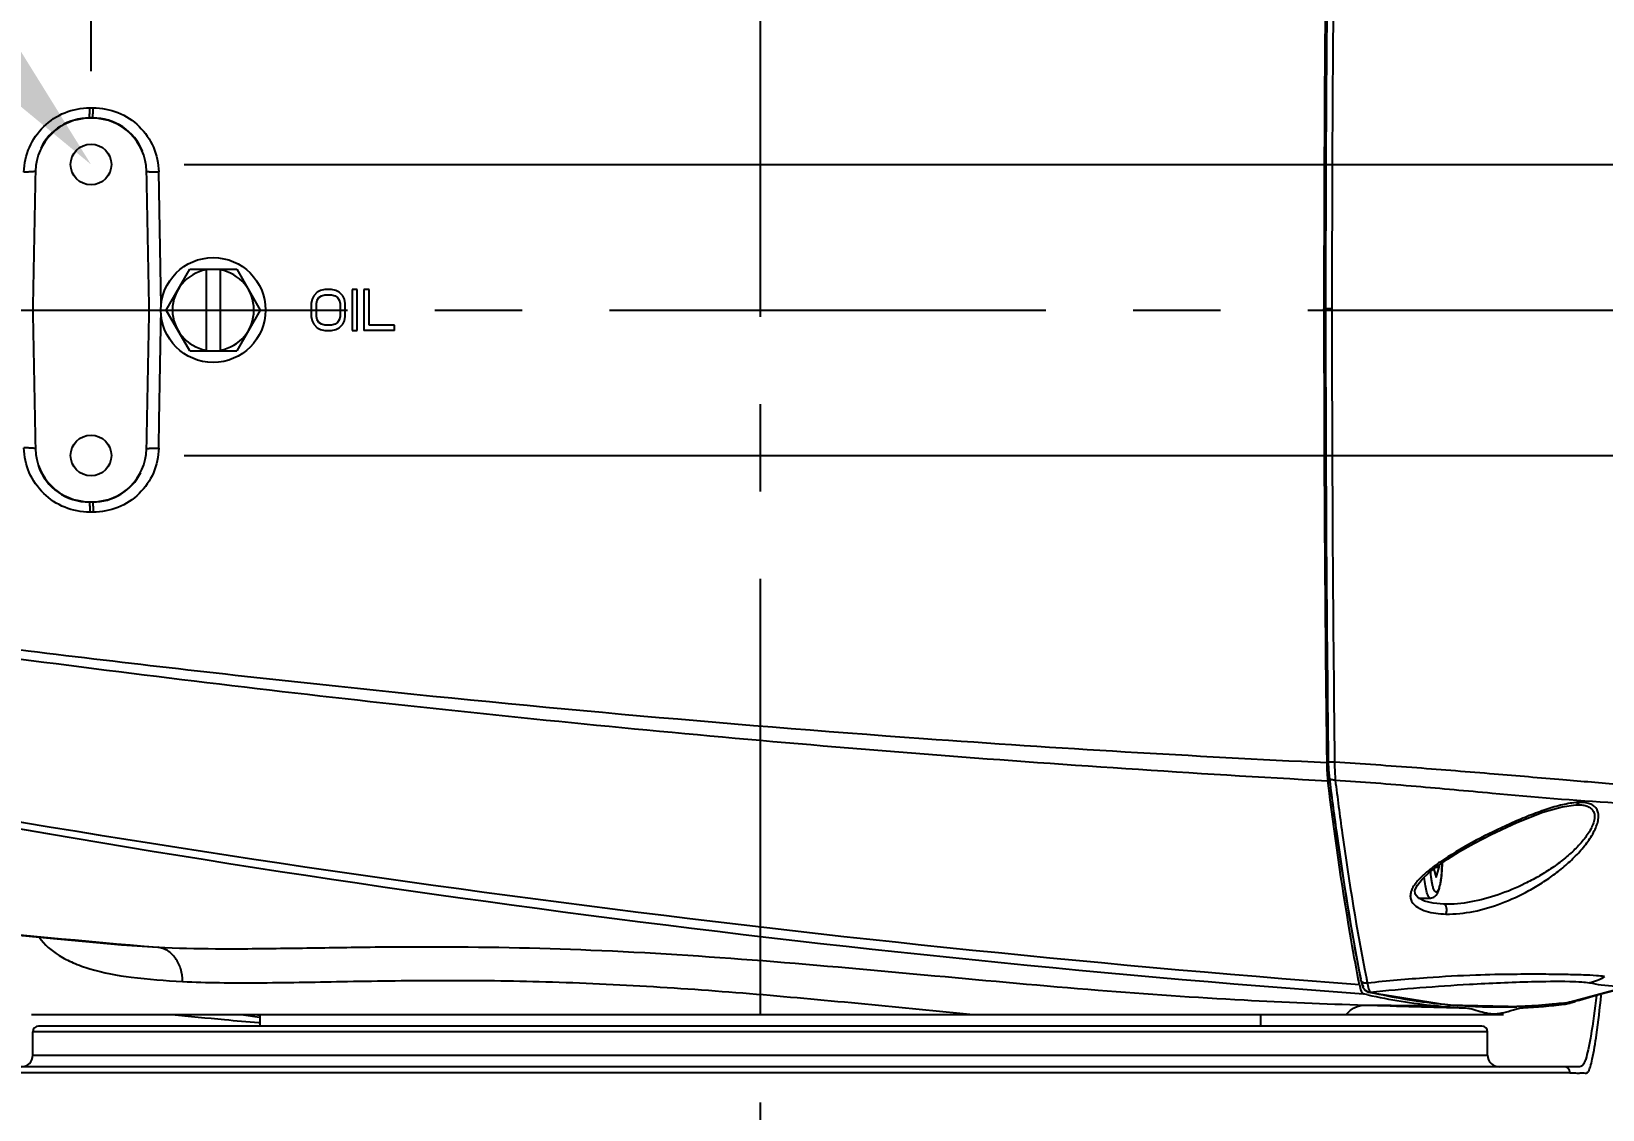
# Model space of a CAD drawing. Header units: millimetres. Extents: x 5828 to 6704, y 123 to 421.
# Drawn here: x 6419.68 to 6426.43, y 192.91 to 197.54 of the extents above; entities that cross this region are included whole.
import ezdxf
from ezdxf import colors
from ezdxf.entities.mleader import LeaderData, LeaderLine
from ezdxf.math import Vec2, Vec3

# ---------------------------------------------------------------- set-up
doc = ezdxf.new("R2010")
doc.units = ezdxf.units.MM
doc.linetypes.add('CENTER', pattern=[0.6, 0.375, -0.075, 0.075, -0.075])
for name, color, linetype in [('中心线', 7, 'Continuous'), ('外形图', 7, 'Continuous'), ('多重引线', 7, 'Continuous'), ('尺寸标注', 7, 'Continuous')]:
    doc.layers.add(name, color=color, linetype=linetype)
doc.styles.add('微软雅黑', font='msyh.ttc', dxfattribs={"height": 1.5})
doc.dimstyles.new('尺寸标注_1_20比例', dxfattribs={"dimtxt": 1.5, "dimasz": 1.25, "dimexe": 0.5, "dimexo": 0.4, "dimgap": 0.5, "dimtad": 1, "dimdec": 1, "dimlfac": 20, "dimdsep": 46, "dimtxsty": '微软雅黑', "dimcen": 0.09, "dimadec": 0, "dimazin": 0, "dimtp": 0.01, "dimtm": 0.01, "dimtfac": 1, "dimtdec": 1, "dimtofl": 0, "dimtmove": 0, "dimatfit": 3, "dimfxl": 1, "dimtolj": 1, "dimarcsym": 0})

# ---------------------------------------------------------------- blocks, each defined once
blk = doc.blocks.new('*D805')
at = {"layer": 'Defpoints', "color": 0}
for p in [(6422.8098, 207.0919), (6422.8098, 204.1861), (6419.9348, 196.9649)]:
    blk.add_point(p, dxfattribs=at)
at = {"layer": '尺寸标注', "color": 0, "lineweight": -2}
for p, q in [((6419.9348, 197.3649), (6419.9348, 207.5919)), ((6422.8098, 204.5861), (6422.8098, 207.5919)), ((6418.6848, 207.0919), (6417.4348, 207.0919)), ((6424.0598, 207.0919), (6429.9654, 207.0919))]:
    blk.add_line(p, q, dxfattribs=at)
at = {"layer": '尺寸标注', "color": 0}
for points in [[(6418.6848, 206.8836), (6418.6848, 207.3002), (6419.9348, 207.0919)], [(6424.0598, 207.3002), (6424.0598, 206.8836), (6422.8098, 207.0919)]]:
    blk.add_solid(points, dxfattribs=at)
at = {"layer": '尺寸标注', "color": 0, "insert": (6427.6376, 208.355), "char_height": 1.5, "attachment_point": 5, "style": '微软雅黑'}
blk.add_mtext('\\A1;57.5', dxfattribs=at)
blk = doc.blocks.new('*D806')
at = {"layer": 'Defpoints', "color": 0}
for p in [(6419.9348, 196.9649), (6419.9348, 195.7149), (6438.1534, 195.7149)]:
    blk.add_point(p, dxfattribs=at)
at = {"layer": '尺寸标注', "color": 0, "lineweight": -2}
for p, q in [((6438.1534, 198.2149), (6438.1534, 199.4649)), ((6420.3348, 196.9649), (6438.6534, 196.9649)), ((6420.3348, 195.7149), (6438.6534, 195.7149)), ((6438.1534, 194.4649), (6438.1534, 190.1465))]:
    blk.add_line(p, q, dxfattribs=at)
at = {"layer": '尺寸标注', "color": 0}
for points in [[(6437.9451, 198.2149), (6438.3618, 198.2149), (6438.1534, 196.9649)], [(6438.3618, 194.4649), (6437.9451, 194.4649), (6438.1534, 195.7149)]]:
    blk.add_solid(points, dxfattribs=at)
at = {"layer": '尺寸标注', "color": 0, "insert": (6436.8778, 191.6807), "char_height": 1.5, "attachment_point": 5, "rotation": 90, "style": '微软雅黑'}
blk.add_mtext('\\A1;25', dxfattribs=at)

msp = doc.modelspace()

# ---------------------------------------------------------------- linework, layer by layer
at = {"layer": '中心线', "linetype": 'CENTER', "ltscale": 5}
for p, q in [((6422.8098, 204.1861), (6422.8098, 188.1793)), ((6392.1624, 196.3399), (6436.3067, 196.3399))]:
    msp.add_line(p, q, dxfattribs=at)
at = {"layer": '外形图', "color": 7, "linetype": 'Continuous'}
for p, q in [((6419.9419, 197.1649), (6419.9277, 197.1649)), ((6419.9295, 197.2081), (6419.9437, 197.2081)), ((6419.9419, 197.1631), (6419.9277, 197.1631)), ((6420.2357, 196.3594), (6420.2258, 196.9329)), ((6420.2578, 196.3399), (6420.3588, 196.5149)), ((6420.3588, 196.5149), (6420.5609, 196.5149)), ((6420.4298, 196.5149), (6420.4298, 196.1649)), ((6420.4898, 196.5149), (6420.4898, 196.1649)), ((6420.5609, 196.5149), (6420.6619, 196.3399)), ((6420.9213, 196.4237), (6420.9067, 196.4163)), ((6420.9395, 196.4274), (6420.9213, 196.4237)), ((6420.9687, 196.4274), (6420.9395, 196.4274)), ((6420.9869, 196.4237), (6420.9687, 196.4274)), ((6421.0015, 196.4163), (6420.9869, 196.4237)), ((6421.0562, 196.4274), (6421.0562, 196.2524)), ((6421.0781, 196.4274), (6421.0562, 196.4274)), ((6421.0781, 196.2524), (6421.0781, 196.4274)), ((6421.1072, 196.4274), (6421.1072, 196.2524)), ((6421.1291, 196.4274), (6421.1072, 196.4274)), ((6421.1291, 196.2748), (6421.1291, 196.4274)), ((6420.8848, 196.3865), (6420.8812, 196.3678)), ((6420.8812, 196.3678), (6420.8812, 196.312)), ((6420.8921, 196.4014), (6420.8848, 196.3865)), ((6420.9067, 196.4163), (6420.8921, 196.4014)), ((6420.9031, 196.3678), (6420.9067, 196.3827)), ((6420.9031, 196.312), (6420.9031, 196.3678)), ((6420.9067, 196.3827), (6420.914, 196.3939)), ((6420.914, 196.3939), (6420.9249, 196.4014)), ((6420.9249, 196.4014), (6420.9395, 196.4051)), ((6420.9395, 196.4051), (6420.9687, 196.4051)), ((6420.9687, 196.4051), (6420.9833, 196.4014)), ((6420.9833, 196.4014), (6420.9942, 196.3939)), ((6420.9942, 196.3939), (6421.0015, 196.3827)), ((6421.0161, 196.4014), (6421.0015, 196.4163)), ((6421.0015, 196.3827), (6421.0051, 196.3678)), ((6421.0051, 196.3678), (6421.0051, 196.312)), ((6421.0234, 196.3865), (6421.0161, 196.4014)), ((6421.027, 196.3678), (6421.0234, 196.3865)), ((6421.027, 196.312), (6421.027, 196.3678)), ((6420.3588, 196.1649), (6420.2578, 196.3399)), ((6420.6619, 196.3399), (6420.5609, 196.1649)), ((6420.8812, 196.312), (6420.8848, 196.2934)), ((6420.8848, 196.2934), (6420.8921, 196.2785)), ((6420.9067, 196.2971), (6420.9031, 196.312)), ((6420.914, 196.2859), (6420.9067, 196.2971)), ((6421.0015, 196.2971), (6420.9942, 196.2859)), ((6421.0051, 196.312), (6421.0015, 196.2971)), ((6421.0161, 196.2785), (6421.0234, 196.2934)), ((6421.0234, 196.2934), (6421.027, 196.312)), ((6425.2317, 196.3399), (6425.2317, 196.3447)), ((6425.2658, 196.3447), (6425.2383, 196.3447)), ((6420.8921, 196.2785), (6420.9067, 196.2636)), ((6420.9067, 196.2636), (6420.9213, 196.2561)), ((6420.9249, 196.2785), (6420.914, 196.2859)), ((6420.9213, 196.2561), (6420.9395, 196.2524)), ((6420.9395, 196.2748), (6420.9249, 196.2785)), ((6420.9687, 196.2748), (6420.9395, 196.2748)), ((6420.9395, 196.2524), (6420.9687, 196.2524)), ((6420.9833, 196.2785), (6420.9687, 196.2748)), ((6420.9687, 196.2524), (6420.9869, 196.2561)), ((6420.9942, 196.2859), (6420.9833, 196.2785)), ((6420.9869, 196.2561), (6421.0015, 196.2636)), ((6421.0015, 196.2636), (6421.0161, 196.2785)), ((6421.0562, 196.2524), (6421.0781, 196.2524)), ((6421.2385, 196.2524), (6421.1072, 196.2524)), ((6421.2385, 196.2748), (6421.1291, 196.2748)), ((6421.2385, 196.2524), (6421.2385, 196.2748)), ((6420.3588, 196.1649), (6420.5609, 196.1649)), ((6419.9277, 195.5168), (6419.9419, 195.5168)), ((6419.9419, 195.5149), (6419.9277, 195.5149)), ((6419.9437, 195.4717), (6419.9295, 195.4717)), ((6425.2435, 194.3952), (6425.2434, 194.399)), ((6425.2499, 194.399), (6425.2499, 194.399)), ((6425.2524, 194.3481), (6425.2541, 194.3326)), ((6426.3142, 194.2154), (6426.3154, 194.2154)), ((6425.6833, 193.9238), (6425.7192, 193.9521)), ((6425.7031, 193.9394), (6425.7139, 193.9033)), ((6425.7123, 193.9466), (6425.7269, 193.9466)), ((6425.7139, 193.9033), (6425.7269, 193.9466)), ((6425.7269, 193.9574), (6425.7269, 193.9466)), ((6425.6379, 193.8149), (6425.6893, 193.8149)), ((6425.7472, 193.7881), (6425.7461, 193.7881)), ((6420.0662, 193.6137), (6420.2217, 193.6033)), ((6425.384, 193.4432), (6425.3807, 193.4605)), ((6425.3887, 193.4673), (6425.3896, 193.4627)), ((6425.3888, 193.4675), (6425.3896, 193.4627)), ((6425.3896, 193.4628), (6425.3925, 193.45)), ((6425.4138, 193.4713), (6425.4148, 193.4667)), ((6425.414, 193.4722), (6425.4149, 193.4674)), ((6425.3925, 193.45), (6425.3992, 193.4314)), ((6425.4202, 193.3993), (6425.401, 193.4033)), ((6425.4202, 193.399), (6425.401, 193.4033)), ((6425.4206, 193.4115), (6425.4226, 193.411)), ((6425.4226, 193.411), (6425.4224, 193.411)), ((6425.4311, 193.4105), (6425.4226, 193.411)), ((6425.4227, 193.411), (6425.7631, 193.3566)), ((6425.4493, 193.4067), (6425.4311, 193.4105)), ((6425.4493, 193.4064), (6425.4311, 193.4105)), ((6426.5507, 193.438), (6426.2898, 193.3674)), ((6425.7631, 193.3566), (6426.0872, 193.349)), ((6426.0459, 193.3345), (6426.0602, 193.3389)), ((6426.0722, 193.3487), (6426.06, 193.3483)), ((6426.0722, 193.3487), (6426.06, 193.3484)), ((6426.0963, 193.3498), (6426.0722, 193.3487)), ((6426.0871, 193.3493), (6426.0722, 193.3487)), ((6426.0872, 193.349), (6426.2872, 193.3668)), ((6426.2621, 193.3638), (6426.2502, 193.3623)), ((6426.2621, 193.3636), (6426.2502, 193.3623)), ((6426.2898, 193.3674), (6426.2817, 193.3663)), ((6426.2872, 193.367), (6426.2817, 193.3662)), ((6426.2898, 193.3674), (6426.2872, 193.367)), ((6426.2898, 193.3674), (6426.2873, 193.3669)), ((6426.3134, 193.3721), (6426.2898, 193.3674)), ((6426.3248, 193.3751), (6426.3134, 193.3721)), ((6419.6787, 193.3149), (6426.0035, 193.3149)), ((6425.9098, 193.2649), (6419.7098, 193.2649)), ((6420.5793, 193.3149), (6420.6582, 193.3036)), ((6420.6555, 193.2795), (6420.66, 193.2791)), ((6420.6566, 193.2797), (6420.6611, 193.2792)), ((6420.6598, 193.3149), (6420.6598, 193.2649)), ((6424.9598, 193.3149), (6424.9598, 193.2649)), ((6419.6848, 193.1399), (6419.6848, 193.2399)), ((6425.9348, 193.2399), (6419.6848, 193.2399)), ((6425.9348, 193.1399), (6425.9348, 193.2399)), ((6419.6848, 193.1399), (6425.9348, 193.1399)), ((6426.2883, 193.0636), (6419.599, 193.0635)), ((6426.2772, 193.0899), (6419.6239, 193.0899)), ((6426.321, 193.09), (6426.2945, 193.0899)), ((6426.321, 193.09), (6426.3075, 193.0897)), ((6426.3227, 193.09), (6426.321, 193.09)), ((6426.3301, 193.0896), (6426.3227, 193.09))]:
    msp.add_line(p, q, dxfattribs=at)
for points in [[(6425.2499, 194.399), (6425.2503, 194.3826), (6425.2524, 194.3481)], [(6425.7192, 193.9521), (6425.7624, 193.9819), (6425.8138, 194.0139), (6425.8753, 194.049), (6425.9505, 194.0882), (6426.0602, 194.1393), (6426.1714, 194.1829), (6426.2545, 194.2071), (6426.3142, 194.2154)], [(6425.6633, 193.8018), (6425.6365, 193.8157), (6425.6234, 193.8308), (6425.6225, 193.8479), (6425.6329, 193.8703), (6425.654, 193.8964), (6425.6833, 193.9238)], [(6418.332, 193.7902), (6418.5502, 193.7657), (6418.7991, 193.7385), (6419.0446, 193.7126), (6419.285, 193.6881), (6419.5187, 193.665), (6419.7439, 193.6435), (6419.9586, 193.6236), (6420.0662, 193.6137)], [(6425.7461, 193.7881), (6425.7002, 193.7924), (6425.6633, 193.8018)], [(6425.3992, 193.4314), (6425.4081, 193.419), (6425.4206, 193.4115)], [(6426.3248, 193.3751), (6426.3445, 193.3809), (6426.4009, 193.397), (6426.4771, 193.418)]]:
    msp.add_lwpolyline(points, dxfattribs=at)
for centre, radius in [((6419.9348, 196.9649), 0.0875), ((6420.4598, 196.3399), 0.225), ((6419.9348, 195.7149), 0.0875)]:
    msp.add_circle(centre, radius, dxfattribs=at)
for centre, radius, start, end in [((6585.1427, 196.344), 159.911, 179.304671, 179.999742), ((6585.4448, 196.3284), 160.2065, 179.298319, 179.994152), ((6585.4529, 196.3282), 160.2142, 179.298412, 179.994097), ((6591.8016, 196.2905), 166.5358, 179.311489, 179.981348), ((6419.9277, 196.9324), 0.2325, 90, 153.8103), ((6419.9419, 196.9324), 0.2325, 22.6148, 90), ((6419.9277, 196.9317), 0.2314, 89.98319, 178.75559), ((6419.942, 196.9317), 0.2314, 1.23875, 90.01895), ((6580.4036, 193.5381), 160.7432, 178.788494, 179.001248), ((6259.4718, 193.5382), 160.7374, 0.998749, 1.211504), ((6420.4598, 196.3399), 0.175, 99.87089, 260.12911), ((6420.4598, 196.3399), 0.175, 279.87089, 80.12911), ((6580.3086, 199.1399), 160.6482, 180.99869, 181.211564), ((6259.561, 199.1399), 160.6482, 358.788436, 359.00131), ((6583.6892, 196.327), 158.4575, 179.995342, 180.69718), ((6585.5864, 196.325), 160.3481, 179.992963, 180.688212), ((6585.5481, 196.325), 160.3094, 179.992948, 180.688277), ((6589.6574, 196.3479), 164.3916, 180.001101, 180.679728), ((6419.9277, 195.7482), 0.2314, 181.2393, 270.01988), ((6419.942, 195.7482), 0.2314, 269.97988, 358.76039), ((6419.9277, 195.7474), 0.2325, 199.59003, 270), ((6419.9419, 195.7474), 0.2325, 270, 332.90339), ((6429.6878, 252.1677), 58.9205, 258.886661, 265.827757), ((6430.3096, 258.0543), 64.7986, 259.347477, 265.64051), ((6426.3353, 193.9716), 0.2538, 91.5549, 94.83282), ((6426.3415, 193.0844), 1.0756, 123.58759, 124.70915), ((6426.1075, 262.3325), 68.9808, 263.527849, 265.105231), ((6425.4038, 193.4657), 0.0145, 206.25308, 212.26769), ((6433.9385, 195.1614), 8.6906, 191.24496, 191.36051), ((6425.9669, 195.8814), 2.5419, 257.58009, 264.1493), ((6425.9919, 195.8422), 2.4955, 257.44096, 264.41937), ((6427.0108, 241.8991), 48.5704, 268.10902, 268.61759), ((6426.1097, 262.2949), 68.9433, 269.416884, 269.665947), ((6425.9601, 195.8194), 2.4795, 264.15927, 267.20201), ((6425.9846, 195.7759), 2.4288, 264.43876, 265.04653), ((6425.985, 195.7813), 2.4342, 265.04858, 270.84967), ((6425.9868, 195.6686), 2.3215, 270.84506, 271.80561), ((6425.9574, 195.8277), 2.4878, 272.99517, 277.06179), ((6426.1765, 194.0964), 0.7377, 276.66619, 278.19473), ((6426.2408, 193.5456), 0.1882, 276.84815, 284.33272), ((6426.2416, 193.5419), 0.1844, 284.36757, 285.30075), ((6426.2411, 193.5434), 0.186, 285.32066, 292.59073), ((6419.7098, 193.2399), 0.025, 90, 180), ((6423.7126, 227.4631), 34.3202, 264.26302, 264.64278), ((6423.1222, 221.2288), 28.0579, 264.65441, 264.95618), ((6421.8662, 199.274), 6.083, 258.40929, 258.54456), ((6425.9098, 193.2399), 0.025, 0, 90), ((6419.6348, 193.1399), 0.05, 270, 0), ((6425.9848, 193.1399), 0.05, 180, 270), ((6426.263, 193.0649), 0.025, 356.79173, 89.99267), ((6426.3338, 193.0919), 0.0402, 327.68148, 329.7097)]:
    msp.add_arc(centre, radius, start, end, dxfattribs=at)
for points, knots in [([(6419.6468, 196.9324), (6419.6474, 196.9685), (6419.6633, 197.0413), (6419.7267, 197.1328), (6419.8199, 197.1937), (6419.8932, 197.208), (6419.9295, 197.2081)], [0, 0, 0, 0, 0.249349, 0.499112, 0.749479, 1, 1, 1, 1]), ([(6419.9277, 197.1649), (6419.928, 197.1649), (6419.928, 197.1665), (6419.9285, 197.1683), (6419.9286, 197.1723), (6419.9288, 197.1752), (6419.9289, 197.1769)], [0, 0, 0, 0, 0.069803, 0.262707, 0.576119, 1, 1, 1, 1]), ([(6419.9289, 197.1769), (6419.929, 197.179), (6419.9293, 197.1894), (6419.9295, 197.1999), (6419.9295, 197.2081)], [0, 0, 0, 0, 0.20804, 1, 1, 1, 1]), ([(6419.9419, 197.1649), (6419.9422, 197.1649), (6419.9423, 197.1665), (6419.9427, 197.1684), (6419.9429, 197.1725), (6419.9432, 197.1776), (6419.9434, 197.184), (6419.9436, 197.1943), (6419.9437, 197.2025), (6419.9437, 197.2081)], [0, 0, 0, 0, 0.019988, 0.075335, 0.165208, 0.286634, 0.435929, 0.60846, 1, 1, 1, 1]), ([(6419.9437, 197.2081), (6419.98, 197.2082), (6420.0532, 197.1941), (6420.1464, 197.1333), (6420.2096, 197.0419), (6420.2252, 196.9691), (6420.2258, 196.9329)], [0, 0, 0, 0, 0.250658, 0.500599, 0.750224, 1, 1, 1, 1]), ([(6419.6952, 196.9365), (6419.6952, 196.936), (6419.6937, 196.9352), (6419.6911, 196.9346), (6419.6866, 196.9338), (6419.6779, 196.933), (6419.6644, 196.9323), (6419.653, 196.9323), (6419.6468, 196.9324)], [0, 0, 0, 0, 0.026894, 0.085485, 0.177563, 0.300284, 0.620321, 1, 1, 1, 1]), ([(6419.6963, 196.9366), (6419.6961, 196.9366), (6419.6958, 196.9365), (6419.6952, 196.9366), (6419.6952, 196.9365)], [0, 0, 0, 0, 0.740496, 1, 1, 1, 1]), ([(6420.1744, 196.9365), (6420.1744, 196.936), (6420.1761, 196.9353), (6420.1788, 196.9347), (6420.1837, 196.934), (6420.193, 196.9333), (6420.2072, 196.9328), (6420.2193, 196.9328), (6420.2258, 196.9329)], [0, 0, 0, 0, 0.025616, 0.084517, 0.177678, 0.30176, 0.623501, 1, 1, 1, 1]), ([(6420.2258, 195.7469), (6420.2266, 195.7946), (6420.2299, 195.9858), (6420.2331, 196.177), (6420.2357, 196.3205)], [0, 0, 0, 0, 0.249571, 1, 1, 1, 1]), ([(6419.6952, 195.7434), (6419.6952, 195.7438), (6419.6937, 195.7447), (6419.6911, 195.7453), (6419.6866, 195.7461), (6419.6779, 195.7469), (6419.6644, 195.7475), (6419.653, 195.7475), (6419.6468, 195.7475)], [0, 0, 0, 0, 0.026903, 0.085502, 0.177585, 0.300307, 0.620336, 1, 1, 1, 1]), ([(6419.9295, 195.4717), (6419.8932, 195.4718), (6419.8198, 195.4861), (6419.7267, 195.5472), (6419.6632, 195.6385), (6419.6474, 195.7113), (6419.6468, 195.7475)], [0, 0, 0, 0, 0.250654, 0.500949, 0.75072, 1, 1, 1, 1]), ([(6420.2258, 195.7469), (6420.2252, 195.7108), (6420.2096, 195.6379), (6420.1464, 195.5465), (6420.0532, 195.4858), (6419.98, 195.4716), (6419.9437, 195.4717)], [0, 0, 0, 0, 0.249881, 0.499425, 0.749402, 1, 1, 1, 1]), ([(6420.1744, 195.7434), (6420.1744, 195.7438), (6420.1761, 195.7446), (6420.1788, 195.7452), (6420.1837, 195.7458), (6420.193, 195.7466), (6420.2072, 195.7471), (6420.2193, 195.747), (6420.2258, 195.7469)], [0, 0, 0, 0, 0.025601, 0.084489, 0.177641, 0.301723, 0.623476, 1, 1, 1, 1]), ([(6420.1733, 195.7432), (6420.1736, 195.7432), (6420.1738, 195.7433), (6420.1744, 195.7433), (6420.1744, 195.7434)], [0, 0, 0, 0, 0.740688, 1, 1, 1, 1]), ([(6419.9277, 195.5149), (6419.928, 195.5149), (6419.928, 195.5134), (6419.9285, 195.5115), (6419.9286, 195.5076), (6419.9288, 195.5047), (6419.9289, 195.503)], [0, 0, 0, 0, 0.069806, 0.262713, 0.576124, 1, 1, 1, 1]), ([(6419.9289, 195.503), (6419.929, 195.5008), (6419.9293, 195.4904), (6419.9295, 195.48), (6419.9295, 195.4717)], [0, 0, 0, 0, 0.208047, 1, 1, 1, 1]), ([(6419.9419, 195.5149), (6419.9422, 195.5149), (6419.9423, 195.5133), (6419.9427, 195.5114), (6419.9429, 195.5073), (6419.9432, 195.5022), (6419.9434, 195.4958), (6419.9436, 195.4855), (6419.9437, 195.4774), (6419.9437, 195.4717)], [0, 0, 0, 0, 0.019988, 0.075335, 0.165208, 0.286636, 0.435932, 0.608463, 1, 1, 1, 1]), ([(6418.3323, 195.0241), (6418.9055, 194.9379), (6420.0542, 194.7806), (6421.7818, 194.5833), (6423.5134, 194.4269), (6424.6698, 194.3503), (6425.2483, 194.3183)], [0, 0, 0, 0, 0.250048, 0.500081, 0.750075, 1, 1, 1, 1]), ([(6425.2435, 194.3952), (6424.6657, 194.4229), (6423.2216, 194.5088), (6421.3483, 194.6779), (6419.6236, 194.8768), (6418.7628, 194.9898), (6418.3329, 195.0501)], [0, 0, 0, 0, 0.249924, 0.624927, 0.812462, 1, 1, 1, 1]), ([(6425.25, 194.3988), (6425.25, 194.3989), (6425.2499, 194.3989), (6425.2499, 194.399), (6425.2499, 194.399)], [0, 0, 0, 0, 0.592962, 1, 1, 1, 1]), ([(6425.2774, 194.3977), (6425.274, 194.3976), (6425.2678, 194.3976), (6425.2597, 194.3977), (6425.254, 194.3982), (6425.2509, 194.3983), (6425.25, 194.3988)], [0, 0, 0, 0, 0.369535, 0.67716, 0.887702, 1, 1, 1, 1]), ([(6425.2503, 194.3993), (6425.2503, 194.3955), (6425.2506, 194.381), (6425.2514, 194.3665), (6425.2522, 194.3558)], [0, 0, 0, 0, 0.257543, 1, 1, 1, 1]), ([(6426.9704, 194.2676), (6426.9637, 194.2687), (6426.9471, 194.2707), (6426.9001, 194.2747), (6426.8139, 194.2802), (6426.6746, 194.2894), (6426.4843, 194.3029), (6426.2415, 194.3235), (6425.951, 194.3483), (6425.6239, 194.3744), (6425.3952, 194.3907), (6425.2774, 194.3977)], [0, 0, 0, 0, 0.011989, 0.029584, 0.083359, 0.164562, 0.27624, 0.420403, 0.594888, 0.791459, 1, 1, 1, 1]), ([(6425.2774, 194.3977), (6425.2774, 194.3909), (6425.2776, 194.3655), (6425.2787, 194.3401), (6425.2802, 194.3215)], [0, 0, 0, 0, 0.265824, 1, 1, 1, 1]), ([(6425.2435, 194.3952), (6425.2435, 194.3907), (6425.2439, 194.373), (6425.2448, 194.3553), (6425.2459, 194.3422)], [0, 0, 0, 0, 0.257573, 1, 1, 1, 1]), ([(6425.2459, 194.3422), (6425.246, 194.3401), (6425.2467, 194.3322), (6425.2476, 194.3242), (6425.2483, 194.3183)], [0, 0, 0, 0, 0.259495, 1, 1, 1, 1]), ([(6425.2522, 194.3558), (6425.2524, 194.354), (6425.2529, 194.3473), (6425.2537, 194.3406), (6425.2543, 194.3357)], [0, 0, 0, 0, 0.259388, 1, 1, 1, 1]), ([(6425.2541, 194.3327), (6425.2637, 194.2552), (6425.3017, 193.9658), (6425.348, 193.6773), (6425.3887, 193.4673)], [0, 0, 0, 0, 0.267185, 1, 1, 1, 1]), ([(6425.2546, 194.3326), (6425.2643, 194.2552), (6425.3023, 193.9658), (6425.3487, 193.6775), (6425.3895, 193.4676)], [0, 0, 0, 0, 0.267312, 1, 1, 1, 1]), ([(6425.2802, 194.3215), (6425.2749, 194.3208), (6425.2656, 194.3212), (6425.2569, 194.3263), (6425.2551, 194.3296)], [0, 0, 0, 0, 0.588261, 1, 1, 1, 1]), ([(6425.3807, 193.4605), (6425.368, 193.5268), (6425.3167, 193.8116), (6425.2756, 194.0982), (6425.2483, 194.3183)], [0, 0, 0, 0, 0.233289, 1, 1, 1, 1]), ([(6425.2802, 194.3215), (6425.2896, 194.2455), (6425.327, 193.9611), (6425.3729, 193.6777), (6425.4138, 193.4713)], [0, 0, 0, 0, 0.26681, 1, 1, 1, 1]), ([(6425.2803, 194.3214), (6425.3962, 194.3141), (6425.6209, 194.296), (6426.022, 194.2595), (6426.3702, 194.2281), (6426.6565, 194.2165), (6426.7967, 194.214), (6426.8918, 194.2158), (6426.9406, 194.2182), (6426.9583, 194.2198)], [0, 0, 0, 0, 0.207171, 0.401961, 0.718305, 0.83042, 0.912864, 0.968447, 1, 1, 1, 1]), ([(6426.3139, 194.2245), (6426.2916, 194.2227), (6426.2453, 194.2136), (6426.1758, 194.1922), (6426.1038, 194.1652), (6426.0061, 194.1234), (6425.8852, 194.0642), (6425.7915, 194.0103), (6425.7465, 193.9804)], [0, 0, 0, 0, 0.108007, 0.226474, 0.350962, 0.478893, 0.739358, 1, 1, 1, 1]), ([(6426.3154, 194.2154), (6426.323, 194.2156), (6426.3376, 194.2152), (6426.3581, 194.2114), (6426.3755, 194.2037), (6426.3883, 194.191), (6426.3946, 194.1737), (6426.3942, 194.1536), (6426.3883, 194.1319), (6426.3736, 194.1003), (6426.346, 194.0613), (6426.3048, 194.0176), (6426.2573, 193.9767), (6426.2059, 193.9395), (6426.1518, 193.9059), (6426.0775, 193.8664), (6425.982, 193.8265), (6425.8652, 193.795), (6425.7859, 193.7872), (6425.7472, 193.7881)], [0, 0, 0, 0, 0.025681, 0.0488, 0.06935, 0.088229, 0.107489, 0.129226, 0.154288, 0.18243, 0.245237, 0.313108, 0.383268, 0.454297, 0.525438, 0.596245, 0.73562, 0.870676, 1, 1, 1, 1]), ([(6425.7555, 193.746), (6425.7952, 193.7451), (6425.877, 193.7539), (6425.9969, 193.7898), (6426.0945, 193.8352), (6426.1701, 193.88), (6426.2252, 193.9181), (6426.2773, 193.9603), (6426.325, 194.0064), (6426.3661, 194.0556), (6426.3929, 194.0992), (6426.4066, 194.134), (6426.4117, 194.158), (6426.4112, 194.1798), (6426.4042, 194.1985), (6426.3907, 194.2123), (6426.3726, 194.2208), (6426.3514, 194.225), (6426.3363, 194.2255), (6426.3284, 194.2253)], [0, 0, 0, 0, 0.126625, 0.259483, 0.397579, 0.468163, 0.539372, 0.610779, 0.681628, 0.750474, 0.814589, 0.843502, 0.86942, 0.892074, 0.912156, 0.9315, 0.952048, 0.974842, 1, 1, 1, 1]), ([(6426.3284, 194.2253), (6426.327, 194.2226), (6426.3236, 194.2178), (6426.318, 194.2155), (6426.3154, 194.2154)], [0, 0, 0, 0, 0.534392, 1, 1, 1, 1]), ([(6425.6917, 193.9412), (6425.6789, 193.9312), (6425.6545, 193.9108), (6425.6274, 193.8821), (6425.6112, 193.8571), (6425.6035, 193.8379), (6425.6017, 193.8184), (6425.6093, 193.7943), (6425.6342, 193.7722), (6425.6711, 193.7572), (6425.7124, 193.7485), (6425.741, 193.7468), (6425.7555, 193.746)], [0, 0, 0, 0, 0.144579, 0.282904, 0.34805, 0.40879, 0.464879, 0.518246, 0.627309, 0.745906, 0.87096, 1, 1, 1, 1]), ([(6425.6893, 193.8149), (6425.6961, 193.8149), (6425.7087, 193.8197), (6425.7195, 193.8341), (6425.7257, 193.8498), (6425.7303, 193.8675), (6425.734, 193.8883), (6425.738, 193.9214), (6425.7395, 193.9477), (6425.74, 193.966)], [0, 0, 0, 0, 0.119087, 0.216674, 0.308697, 0.41424, 0.537943, 0.679116, 1, 1, 1, 1]), ([(6425.7396, 193.9656), (6425.7392, 193.9505), (6425.7376, 193.9225), (6425.7337, 193.8895), (6425.7292, 193.8678), (6425.7258, 193.8556), (6425.722, 193.847), (6425.7183, 193.8411), (6425.7128, 193.8392), (6425.708, 193.8432), (6425.7043, 193.8499), (6425.7007, 193.86), (6425.6974, 193.8733), (6425.6944, 193.8896), (6425.6919, 193.9084), (6425.6907, 193.9218), (6425.6901, 193.9288)], [0, 0, 0, 0, 0.20082, 0.371283, 0.440083, 0.495789, 0.537633, 0.565989, 0.585073, 0.606828, 0.640286, 0.687627, 0.748612, 0.822169, 0.906611, 1, 1, 1, 1]), ([(6425.6893, 193.8149), (6425.686, 193.8149), (6425.6811, 193.8206), (6425.6771, 193.8291), (6425.6719, 193.8446), (6425.6668, 193.8697), (6425.664, 193.8917), (6425.6628, 193.904)], [0, 0, 0, 0, 0.104725, 0.192755, 0.30715, 0.610994, 1, 1, 1, 1]), ([(6425.7555, 193.746), (6425.7575, 193.7502), (6425.7595, 193.7596), (6425.7593, 193.7739), (6425.7535, 193.7879), (6425.7472, 193.7881)], [0, 0, 0, 0, 0.301334, 0.591598, 1, 1, 1, 1]), ([(6419.7124, 193.6461), (6419.7349, 193.6147), (6419.7829, 193.5734), (6419.8602, 193.5341), (6419.9628, 193.4979), (6420.1205, 193.4696), (6420.2542, 193.4603), (6420.3277, 193.4565)], [0, 0, 0, 0, 0.175014, 0.27769, 0.393048, 0.666435, 1, 1, 1, 1]), ([(6420.2217, 193.6033), (6420.3043, 193.5992), (6420.48, 193.5958), (6420.7571, 193.5985), (6421.0604, 193.6038), (6421.5052, 193.6079), (6422.0953, 193.5965), (6422.8221, 193.5491), (6423.5475, 193.4823), (6424.236, 193.4192), (6424.8522, 193.3764), (6425.2348, 193.3607), (6425.4081, 193.3552)], [0, 0, 0, 0, 0.047787, 0.101386, 0.160037, 0.222929, 0.35824, 0.500723, 0.643385, 0.778876, 0.899901, 1, 1, 1, 1]), ([(6420.3277, 193.4565), (6420.3278, 193.4746), (6420.3229, 193.51), (6420.3007, 193.5568), (6420.2661, 193.591), (6420.2363, 193.6017), (6420.2217, 193.6033)], [0, 0, 0, 0, 0.275388, 0.536165, 0.776279, 1, 1, 1, 1]), ([(6420.3277, 193.4565), (6420.4334, 193.4511), (6420.6616, 193.4493), (6421.0256, 193.4569), (6421.4307, 193.4631), (6421.8675, 193.4583), (6422.3255, 193.4381), (6422.9477, 193.3925), (6423.4151, 193.3447), (6423.7257, 193.3149)], [0, 0, 0, 0, 0.09325, 0.201043, 0.320945, 0.450243, 0.585963, 0.724947, 1, 1, 1, 1]), ([(6425.4067, 193.4491), (6425.405, 193.4494), (6425.3992, 193.4507), (6425.3938, 193.4543), (6425.3916, 193.4579)], [0, 0, 0, 0, 0.286915, 1, 1, 1, 1]), ([(6426.4374, 193.4775), (6426.4257, 193.4796), (6426.3954, 193.4819), (6426.3401, 193.4845), (6426.2636, 193.4864), (6426.1634, 193.4875), (6426.0344, 193.4872), (6425.8683, 193.484), (6425.6588, 193.472), (6425.5036, 193.4583), (6425.4182, 193.4495)], [0, 0, 0, 0, 0.034803, 0.088978, 0.162934, 0.259517, 0.38349, 0.542251, 0.747661, 1, 1, 1, 1]), ([(6425.4311, 193.4105), (6425.5726, 193.4253), (6425.8034, 193.4434), (6426.0892, 193.4558), (6426.2502, 193.4581), (6426.3331, 193.4557), (6426.3614, 193.4529), (6426.3723, 193.451)], [0, 0, 0, 0, 0.452634, 0.736079, 0.909819, 0.964686, 1, 1, 1, 1]), ([(6425.384, 193.4432), (6425.3859, 193.4335), (6425.3888, 193.4207), (6425.3952, 193.4074), (6425.3991, 193.4037), (6425.401, 193.4033)], [0, 0, 0, 0, 0.665053, 0.870463, 1, 1, 1, 1]), ([(6425.3936, 193.4512), (6425.3939, 193.4501), (6425.3952, 193.4463), (6425.3969, 193.4425), (6425.3984, 193.44)], [0, 0, 0, 0, 0.294219, 1, 1, 1, 1]), ([(6425.3984, 193.44), (6425.3988, 193.4394), (6425.4001, 193.4375), (6425.4021, 193.4357), (6425.4037, 193.4353)], [0, 0, 0, 0, 0.313356, 1, 1, 1, 1]), ([(6425.4182, 193.4495), (6425.4185, 193.4476), (6425.4197, 193.4408), (6425.4211, 193.434), (6425.4223, 193.4292)], [0, 0, 0, 0, 0.279062, 1, 1, 1, 1]), ([(6425.4223, 193.4292), (6425.4227, 193.4276), (6425.4241, 193.4225), (6425.4258, 193.4175), (6425.4276, 193.4144)], [0, 0, 0, 0, 0.310106, 1, 1, 1, 1]), ([(6425.4276, 193.4144), (6425.4279, 193.4139), (6425.4288, 193.4124), (6425.43, 193.411), (6425.4311, 193.4105)], [0, 0, 0, 0, 0.320691, 1, 1, 1, 1]), ([(6426.4028, 193.3963), (6426.3956, 193.3377), (6426.3851, 193.2596), (6426.368, 193.1688), (6426.3603, 193.1364), (6426.3562, 193.1233)], [0, 0, 0, 0, 0.639276, 0.852121, 1, 1, 1, 1]), ([(6426.3723, 193.451), (6426.3889, 193.4476), (6426.4468, 193.4373), (6426.5066, 193.434), (6426.5482, 193.4397)], [0, 0, 0, 0, 0.286866, 1, 1, 1, 1]), ([(6426.3846, 193.1222), (6426.3923, 193.157), (6426.4063, 193.2487), (6426.4169, 193.3407), (6426.4228, 193.3973)], [0, 0, 0, 0, 0.384837, 1, 1, 1, 1]), ([(6425.3269, 193.3149), (6425.3373, 193.327), (6425.3619, 193.3473), (6425.3932, 193.3551), (6425.4081, 193.3552)], [0, 0, 0, 0, 0.517686, 1, 1, 1, 1]), ([(6425.8391, 193.3428), (6425.8514, 193.3422), (6425.8759, 193.3366), (6425.9112, 193.3251), (6425.9476, 193.317), (6425.9723, 193.3176), (6425.9843, 193.3192)], [0, 0, 0, 0, 0.249399, 0.504663, 0.75457, 1, 1, 1, 1]), ([(6425.9843, 193.3192), (6425.9895, 193.32), (6426.0103, 193.3239), (6426.0305, 193.3306), (6426.0459, 193.335)], [0, 0, 0, 0, 0.246087, 1, 1, 1, 1]), ([(6426.2502, 193.3623), (6426.2373, 193.3609), (6426.1861, 193.3559), (6426.1348, 193.3516), (6426.0963, 193.3497)], [0, 0, 0, 0, 0.250949, 1, 1, 1, 1]), ([(6426.3531, 193.1145), (6426.3514, 193.1099), (6426.3482, 193.1025), (6426.3412, 193.0924), (6426.334, 193.09), (6426.3301, 193.0895)], [0, 0, 0, 0, 0.409591, 0.670526, 1, 1, 1, 1]), ([(6426.3685, 193.0716), (6426.3719, 193.0774), (6426.378, 193.0942), (6426.3822, 193.1114), (6426.3846, 193.1222)], [0, 0, 0, 0, 0.378014, 1, 1, 1, 1]), ([(6426.3075, 193.0897), (6426.3051, 193.0898), (6426.295, 193.09), (6426.2849, 193.0899), (6426.2772, 193.0899)], [0, 0, 0, 0, 0.237682, 1, 1, 1, 1]), ([(6426.3485, 193.0636), (6426.3517, 193.0631), (6426.3593, 193.0606), (6426.3656, 193.0669), (6426.3678, 193.0704)], [0, 0, 0, 0, 0.433072, 1, 1, 1, 1])]:
    msp.add_open_spline(points, degree=3, knots=knots, dxfattribs=at)
for points in [[(6425.2551, 194.3296), (6425.2546, 194.3305), (6425.2542, 194.3316), (6425.2541, 194.3326)], [(6425.7291, 193.9686), (6425.7164, 193.9598), (6425.7039, 193.9507), (6425.6917, 193.9412)], [(6425.3908, 193.4592), (6425.3903, 193.4603), (6425.3899, 193.4615), (6425.3896, 193.4627)], [(6426.4374, 193.4775), (6426.4184, 193.4639), (6426.3955, 193.4545), (6426.3723, 193.451)], [(6425.4182, 193.4495), (6425.4144, 193.4487), (6425.4105, 193.4486), (6425.4067, 193.4491)], [(6426.0602, 193.3389), (6426.0691, 193.3411), (6426.0782, 193.3428), (6426.0873, 193.3433)], [(6426.3562, 193.1233), (6426.3552, 193.1204), (6426.3542, 193.1174), (6426.3531, 193.1145)], [(6426.2883, 193.0636), (6426.2947, 193.0636), (6426.3012, 193.0637), (6426.3076, 193.0636)], [(6426.3076, 193.0636), (6426.3144, 193.0634), (6426.3212, 193.063), (6426.328, 193.0632)], [(6426.328, 193.0632), (6426.3348, 193.0635), (6426.3418, 193.0646), (6426.3485, 193.0636)]]:
    msp.add_open_spline(points, degree=3, dxfattribs=at)

# ---------------------------------------------------------------- dimensions: what is measured, and where the dimension line sits
at = {"layer": '尺寸标注'}
dim = msp.add_linear_dim(base=(6422.8098, 207.0919), p1=(6419.9348, 196.9649), p2=(6422.8098, 204.1861), dimstyle='尺寸标注_1_20比例', dxfattribs=at)
dim.commit()
dim.dimension.update_dxf_attribs({"geometry": '*D805', "text_midpoint": (6427.6376, 208.355)})
dim = msp.add_linear_dim(base=(6438.1534, 195.7149), p1=(6419.9348, 196.9649), p2=(6419.9348, 195.7149), angle=90, dimstyle='尺寸标注_1_20比例', dxfattribs=at)
dim.commit()
dim.dimension.update_dxf_attribs({"geometry": '*D806', "text_midpoint": (6436.8778, 191.6807)})

# ---------------------------------------------------------------- leaders
at = {"layer": '多重引线'}
ml = msp.add_multileader_mtext('Standard', dxfattribs=at)
ml.set_content('2×M4 depth8', style='微软雅黑')
ml.set_leader_properties()
ml.build(insert=Vec2(0, 0))
ml.multileader.update_dxf_attribs({"text_left_attachment_type": 5, "text_right_attachment_type": 5, "dogleg_length": 1, "arrow_head_size": 1.25})
ctx = ml.context
ctx.base_point, ctx.char_height, ctx.arrow_head_size, ctx.landing_gap_size, ctx.plane_origin = Vec3(6400.2133, 202.4851), 1.5, 1.25, 0.5, Vec3(6419.9348, 196.9649)
ctx.left_attachment, ctx.right_attachment, ctx.text_align_type = 5, 5, 2
notes = []
notes.append((ctx, [(0, (1, 1, 0), (6415.1081, 202.4851), (-1, 0), 1, [(0, [(6419.9348, 196.9649)], 0, [])])]))
ctx.mtext.insert, ctx.mtext.alignment, ctx.mtext.flow_direction = Vec3(6413.6081, 204.5632), 3, 5
for ctx, leaders in notes:
    for number, flags, end, landing, length, lines in leaders:
        leader = LeaderData()
        leader.index, (leader.has_last_leader_line, leader.has_dogleg_vector, leader.attachment_direction) = number, flags
        leader.last_leader_point, leader.dogleg_vector, leader.dogleg_length = Vec3(end), Vec3(landing), length
        for number, points, colour, breaks in lines:
            line = LeaderLine()
            line.index, line.vertices, line.color, line.breaks = number, Vec3.list(points), colors.encode_raw_color(colour), breaks
            leader.lines.append(line)
        ctx.leaders.append(leader)

doc.saveas('drawing.dxf')
